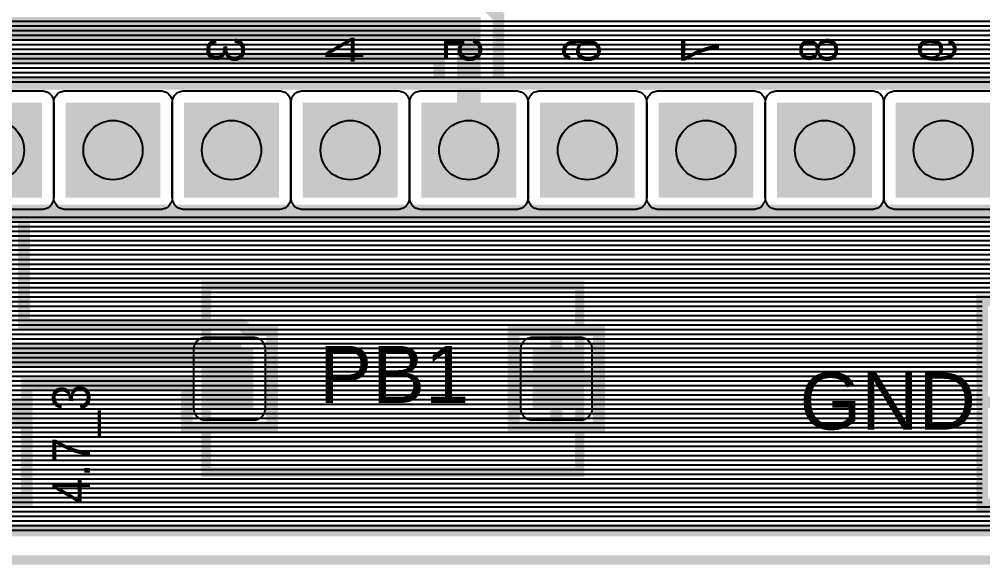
# Model space of a CAD drawing. Header units: inches. Extents: x -1.29 to 1.29, y -0.9 to 0.9.
# Drawn here: x -0.882 to -0.069, y -0.904 to -0.444 of the extents above; entities that cross this region are included whole.
import ezdxf

# ---------------------------------------------------------------- set-up
doc = ezdxf.new("R2010")
doc.units = ezdxf.units.IN
doc.layers.get('0').update_dxf_attribs({"linetype": 'CONTINUOUS'})

# ---------------------------------------------------------------- blocks, each defined once
blk = doc.blocks.new('RPAD')
blk.add_trace([(-0.5, -0.5), (-0.5, 0.5), (0.5, -0.5), (0.5, 0.5)])

msp = doc.modelspace()

# ---------------------------------------------------------------- linework, layer by layer
for points, const_width in [([(-1.29, -0.89998), (1.29, -0.89998), (1.29, 0.89998), (-1.29, 0.89998), (-1.29, -0.89998)], 0.008), ([(-1.29, -0.89998), (1.29, -0.89998), (1.29, 0.89998), (-1.29, 0.89998), (-1.29, -0.89998)], 0.008), ([(-1.29, -0.89998), (1.29, -0.89998), (1.29, 0.89998), (-1.29, 0.89998), (-1.29, -0.89998)], 0.008), ([(1.265, 0.840402), (1.232689, 0.872713), (1.157302, 0.872713), (1.103996, 0.819406), (1.103996, 0.74402), (1.157302, 0.690713), (1.232689, 0.690713), (1.265, 0.723024), (1.265, -0.751287), (1.220415, -0.706702), (1.145028, -0.706702), (1.091722, -0.760008), (1.091722, -0.835395), (1.131307, -0.87498), (-1.131307, -0.87498), (-1.099, -0.842674), (-1.099, -0.767287), (-1.152307, -0.713981), (-1.227693, -0.713981), (-1.265, -0.751287), (-1.265, 0.87498), (1.265, 0.87498), (1.265, 0.840402)], 0.01), ([(1.265, 0.840402), (1.232689, 0.872713), (1.157302, 0.872713), (1.103996, 0.819406), (1.103996, 0.74402), (1.157302, 0.690713), (1.232689, 0.690713), (1.265, 0.723024), (1.265, -0.751287), (1.220415, -0.706702), (1.145028, -0.706702), (1.091722, -0.760008), (1.091722, -0.835395), (1.131307, -0.87498), (-1.131307, -0.87498), (-1.099, -0.842674), (-1.099, -0.767287), (-1.152307, -0.713981), (-1.227693, -0.713981), (-1.265, -0.751287), (-1.265, 0.87498), (1.265, 0.87498), (1.265, 0.840402)], 0.01), ([(-0.502717, -0.554626), (-0.502717, -0.452303), (-0.958858, -0.452303), (-1.208858, -0.202303), (-1.208858, 0.242697), (-1.173858, 0.277697), (-1.173858, 0.312697)], 0.02), ([(-1.140359, 0.269197), (-1.148859, 0.269197), (-1.148859, 0.267342), (-1.183859, 0.232342), (-1.183859, -0.191948), (-0.948504, -0.427304), (-0.492362, -0.427304), (-0.477717, -0.441948), (-0.477717, -0.498626), (0.253283, -0.498626)], 0.01), ([(0.253283, -0.610626), (-0.877717, -0.610626), (-0.877717, -0.701672), (-0.694094, -0.701672), (-0.689463, -0.706304), (-0.668449, -0.706304), (-0.668449, -0.788303), (-0.740448, -0.788303), (-0.740448, -0.751671), (-0.875359, -0.751671), (-0.875359, -0.770803), (-0.962358, -0.770803), (-0.962358, -0.703804), (-0.927716, -0.703804), (-0.927716, -0.610626), (-1.158716, -0.610626), (-1.158716, -0.498626), (-0.527716, -0.498626), (-0.527716, -0.477303), (-0.969213, -0.477303), (-1.233858, -0.212658), (-1.233858, 0.253052)], 0.01), ([(-1.152717, -0.604626), (0.247283, -0.604626), (0.247283, 0.095374), (-1.152717, 0.095374), (-1.152717, -0.604626)], 0.008), ([(-1.152717, -0.604626), (0.247283, -0.604626), (0.247283, 0.095374), (-1.152717, 0.095374), (-1.152717, -0.604626)], 0.008), ([(-1.152717, -0.604626), (0.247283, -0.604626), (0.247283, 0.095374), (-1.152717, 0.095374), (-1.152717, -0.604626)], 0.008), ([(0.253283, -0.610626), (-1.158716, -0.610626), (-1.158716, -0.498626), (0.253283, -0.498626), (0.253283, -0.610626)], 0.01), ([(-0.724134, -0.826043), (-0.409173, -0.826043), (-0.409173, -0.668563), (-0.724134, -0.668563), (-0.724134, -0.826043)], 0.008), ([(-0.724134, -0.826043), (-0.409173, -0.826043), (-0.409173, -0.668563), (-0.724134, -0.668563), (-0.724134, -0.826043)], 0.008), ([(-0.724134, -0.826043), (-0.409173, -0.826043), (-0.409173, -0.668563), (-0.724134, -0.668563), (-0.724134, -0.826043)], 0.008), ([(0.042141, -0.681304), (-0.069858, -0.681304), (-0.069858, -0.853303), (0.042141, -0.853303), (0.042141, -0.681304)], 0.01), ([(0.042141, -0.681304), (-0.069858, -0.681304), (-0.069858, -0.853303), (0.042141, -0.853303), (0.042141, -0.681304)], 0.01), ([(-0.392859, -0.706304), (-0.464858, -0.706304), (-0.464858, -0.788303), (-0.392859, -0.788303), (-0.392859, -0.706304)], 0.01), ([(-0.428858, -0.706304), (-0.428858, -0.747303)], 0.01), ([(-0.704449, -0.747303), (-0.704449, -0.726672), (-0.890358, -0.726672), (-0.918858, -0.737303)], 0.02), ([(-0.464858, -0.747303), (-0.428858, -0.747303)], 0.01), ([(-0.392859, -0.747303), (-0.428858, -0.747303)], 0.01), ([(-0.428858, -0.788303), (-0.428858, -0.747303)], 0.01), ([(-0.069858, -0.767303), (-0.013858, -0.767303)], 0.01), ([(-0.875359, -0.849543), (-0.962358, -0.849543), (-0.962358, -0.841043), (-0.975018, -0.841043), (-0.981018, -0.847043), (-1.006699, -0.847043), (-1.024858, -0.828884), (-1.024858, -0.803203), (-1.006699, -0.785044), (-0.981018, -0.785044), (-0.975018, -0.791044), (-0.962358, -0.791044), (-0.962358, -0.782544), (-0.875359, -0.782544), (-0.875359, -0.849543)], 0.01)]:
    msp.add_lwpolyline(points, dxfattribs=dict(const_width=const_width))
for points in [[(-1.265, -0.445846), (0.346142, -0.445846)], [(-0.477717, -0.445846), (1.265, -0.445846)], [(-1.265, -0.449783), (0.346142, -0.449783)], [(-1.265, -0.45372), (0.346142, -0.45372)], [(-0.477717, -0.449783), (1.265, -0.449783)], [(-0.477717, -0.45372), (1.265, -0.45372)], [(-1.265, -0.457657), (0.346142, -0.457657)], [(-1.265, -0.461594), (0.346142, -0.461594)], [(-0.477717, -0.457657), (1.265, -0.457657)], [(-0.477717, -0.461594), (1.265, -0.461594)], [(-1.265, -0.465531), (0.346142, -0.465531)], [(-1.265, -0.469469), (0.346142, -0.469469)], [(-0.477717, -0.465531), (1.265, -0.465531)], [(-0.477717, -0.469469), (1.265, -0.469469)], [(-1.265, -0.473406), (0.346142, -0.473406)], [(-1.265, -0.477343), (0.346142, -0.477343)], [(-1.265, -0.477343), (-0.527716, -0.477343)], [(-0.477717, -0.473406), (1.265, -0.473406)], [(-0.477717, -0.477343), (1.265, -0.477343)], [(-1.265, -0.48128), (0.346142, -0.48128)], [(-1.265, -0.48128), (-0.527716, -0.48128)], [(-1.265, -0.485217), (0.346142, -0.485217)], [(-1.265, -0.485217), (-0.527716, -0.485217)], [(-0.477717, -0.48128), (1.265, -0.48128)], [(-0.477717, -0.485217), (1.265, -0.485217)], [(-1.265, -0.489154), (0.346142, -0.489154)], [(-1.265, -0.489154), (-0.527716, -0.489154)], [(-1.265, -0.493091), (0.346142, -0.493091)], [(-1.265, -0.493091), (-0.527716, -0.493091)], [(-0.477717, -0.489154), (1.265, -0.489154)], [(-0.477717, -0.493091), (1.265, -0.493091)], [(-1.265, -0.497028), (0.346142, -0.497028)], [(-1.265, -0.497028), (-0.527716, -0.497028)], [(-0.477717, -0.497028), (1.265, -0.497028)], [(-0.942717, -0.504626), (-0.862717, -0.504626), (-0.861677, -0.504676), (-0.860672, -0.504825), (-0.859705, -0.505067), (-0.858781, -0.505398), (-0.857905, -0.505812), (-0.857081, -0.506307), (-0.856313, -0.506876), (-0.855607, -0.507517), (-0.854967, -0.508223), (-0.854398, -0.50899), (-0.853903, -0.509814), (-0.853488, -0.510691), (-0.853157, -0.511615), (-0.852915, -0.512581), (-0.852767, -0.513587), (-0.852717, -0.514626), (-0.852717, -0.594626), (-0.852767, -0.595665), (-0.852915, -0.59667), (-0.853157, -0.597637), (-0.853488, -0.598561), (-0.853903, -0.599438), (-0.854398, -0.600262), (-0.854967, -0.601029), (-0.855607, -0.601735), (-0.856313, -0.602376), (-0.857081, -0.602945), (-0.857905, -0.60344), (-0.858781, -0.603854), (-0.859705, -0.604185), (-0.860672, -0.604427), (-0.861677, -0.604576), (-0.862717, -0.604626), (-0.942717, -0.604626)], [(-0.062717, -0.604626), (-0.142717, -0.604626), (-0.143756, -0.604576), (-0.144761, -0.604427), (-0.145728, -0.604185), (-0.146652, -0.603854), (-0.147528, -0.60344), (-0.148352, -0.602945), (-0.14912, -0.602376), (-0.149826, -0.601735), (-0.150466, -0.601029), (-0.151035, -0.600262), (-0.15153, -0.599438), (-0.151945, -0.598561), (-0.152276, -0.597637), (-0.152518, -0.59667), (-0.152666, -0.595665), (-0.152717, -0.594626), (-0.152717, -0.514626), (-0.152666, -0.513587), (-0.152518, -0.512581), (-0.152276, -0.511615), (-0.151945, -0.510691), (-0.15153, -0.509814), (-0.151035, -0.50899), (-0.150466, -0.508223), (-0.149826, -0.507517), (-0.14912, -0.506876), (-0.148352, -0.506307), (-0.147528, -0.505812), (-0.146652, -0.505398), (-0.145728, -0.505067), (-0.144761, -0.504825), (-0.143756, -0.504676), (-0.142717, -0.504626), (-0.142717, -0.504626), (-0.062717, -0.504626)], [(-1.265, -0.611201), (0.521142, -0.611201)], [(-1.265, -0.615138), (0.521142, -0.615138)], [(-0.877717, -0.611201), (1.265, -0.611201)], [(-0.877717, -0.615138), (1.265, -0.615138)], [(-1.265, -0.619075), (0.521142, -0.619075)], [(-1.265, -0.623012), (0.521142, -0.623012)], [(-0.877717, -0.619075), (1.265, -0.619075)], [(-0.877717, -0.623012), (1.265, -0.623012)], [(-1.265, -0.626949), (0.521142, -0.626949)], [(-1.265, -0.630886), (0.521142, -0.630886)], [(-0.877717, -0.626949), (1.265, -0.626949)], [(-0.877717, -0.630886), (1.265, -0.630886)], [(-1.265, -0.634823), (0.521142, -0.634823)], [(-1.265, -0.63876), (0.521142, -0.63876)], [(-0.877717, -0.634823), (1.265, -0.634823)], [(-0.877717, -0.63876), (1.265, -0.63876)], [(-1.265, -0.642697), (0.521142, -0.642697)], [(-1.265, -0.646634), (0.521142, -0.646634)], [(-0.877717, -0.642697), (1.265, -0.642697)], [(-0.877717, -0.646634), (1.265, -0.646634)], [(-1.265, -0.650571), (0.521142, -0.650571)], [(-1.265, -0.654508), (0.521142, -0.654508)], [(-0.877717, -0.650571), (1.265, -0.650571)], [(-0.877717, -0.654508), (1.265, -0.654508)], [(-1.265, -0.658445), (0.521142, -0.658445)], [(-1.265, -0.662382), (0.521142, -0.662382)], [(-0.877717, -0.658445), (1.265, -0.658445)], [(-0.877717, -0.662382), (1.265, -0.662382)], [(-1.265, -0.666319), (0.524803, -0.666319)], [(-1.265, -0.670256), (0.52874, -0.670256)], [(-1.265, -0.674193), (0.532677, -0.674193)], [(-0.877717, -0.666319), (1.265, -0.666319)], [(-0.877717, -0.670256), (1.265, -0.670256)], [(-0.877717, -0.674193), (1.265, -0.674193)], [(-1.265, -0.67813), (0.536614, -0.67813)], [(-1.265, -0.682067), (-0.069858, -0.682067)], [(-0.877717, -0.67813), (1.265, -0.67813)], [(-0.877717, -0.682067), (-0.069858, -0.682067)], [(-1.265, -0.686004), (-0.069858, -0.686004)], [(-1.265, -0.689941), (-0.069858, -0.689941)], [(-0.877717, -0.686004), (-0.069858, -0.686004)], [(-0.877717, -0.689941), (-0.069858, -0.689941)], [(-1.265, -0.693878), (-0.069858, -0.693878)], [(-1.265, -0.697815), (-0.069858, -0.697815)], [(-0.877717, -0.693878), (-0.069858, -0.693878)], [(-0.877717, -0.697815), (-0.069858, -0.697815)], [(-1.265, -0.701752), (-0.069858, -0.701752)], [(-1.265, -0.705689), (-0.069858, -0.705689)], [(-0.694014, -0.701752), (-0.069858, -0.701752)], [(-0.690077, -0.705689), (-0.069858, -0.705689)], [(-1.265, -0.709626), (-0.069858, -0.709626)], [(-1.265, -0.713563), (-0.069858, -0.713563)], [(-0.668449, -0.709626), (-0.464858, -0.709626)], [(-0.668449, -0.713563), (-0.464858, -0.713563)], [(-0.392859, -0.709626), (-0.069858, -0.709626)], [(-0.392859, -0.713563), (-0.069858, -0.713563)], [(-1.148787, -0.7175), (-0.069858, -0.7175)], [(-1.14485, -0.721437), (-0.069858, -0.721437)], [(-0.668449, -0.7175), (-0.464858, -0.7175)], [(-0.668449, -0.721437), (-0.464858, -0.721437)], [(-0.392859, -0.7175), (-0.069858, -0.7175)], [(-0.392859, -0.721437), (-0.069858, -0.721437)], [(-1.140913, -0.725374), (-0.069858, -0.725374)], [(-1.136976, -0.729311), (-0.069858, -0.729311)], [(-0.668449, -0.725374), (-0.464858, -0.725374)], [(-0.668449, -0.729311), (-0.464858, -0.729311)], [(-0.392859, -0.725374), (-0.069858, -0.725374)], [(-0.392859, -0.729311), (-0.069858, -0.729311)], [(-1.133039, -0.733248), (-0.069858, -0.733248)], [(-1.129102, -0.737185), (-0.069858, -0.737185)], [(-0.668449, -0.733248), (-0.464858, -0.733248)], [(-0.668449, -0.737185), (-0.464858, -0.737185)], [(-0.392859, -0.733248), (-0.069858, -0.733248)], [(-0.392859, -0.737185), (-0.069858, -0.737185)], [(-1.125165, -0.741122), (-0.069858, -0.741122)], [(-1.121228, -0.745059), (-0.069858, -0.745059)], [(-0.668449, -0.741122), (-0.464858, -0.741122)], [(-0.668449, -0.745059), (-0.464858, -0.745059)], [(-0.392859, -0.741122), (-0.069858, -0.741122)], [(-0.392859, -0.745059), (-0.069858, -0.745059)], [(-1.117291, -0.748996), (-0.069858, -0.748996)], [(-1.113354, -0.752933), (-0.069858, -0.752933)], [(-0.875359, -0.752933), (-0.740448, -0.752933)], [(-0.668449, -0.748996), (-0.464858, -0.748996)], [(-0.668449, -0.752933), (-0.464858, -0.752933)], [(-0.392859, -0.748996), (-0.069858, -0.748996)], [(-0.392859, -0.752933), (-0.069858, -0.752933)], [(-1.109417, -0.75687), (-0.069858, -0.75687)], [(-1.10548, -0.760807), (-0.069858, -0.760807)], [(-0.875359, -0.75687), (-0.740448, -0.75687)], [(-0.875359, -0.760807), (-0.740448, -0.760807)], [(-0.668449, -0.75687), (-0.464858, -0.75687)], [(-0.668449, -0.760807), (-0.464858, -0.760807)], [(-0.392859, -0.75687), (-0.069858, -0.75687)], [(-0.392859, -0.760807), (-0.069858, -0.760807)], [(-1.101543, -0.764744), (-0.069858, -0.764744)], [(-1.099, -0.768681), (-0.069858, -0.768681)], [(-0.875359, -0.764744), (-0.740448, -0.764744)], [(-0.875359, -0.768681), (-0.740448, -0.768681)], [(-0.668449, -0.764744), (-0.464858, -0.764744)], [(-0.668449, -0.768681), (-0.464858, -0.768681)], [(-0.392859, -0.764744), (-0.069858, -0.764744)], [(-0.392859, -0.768681), (-0.069858, -0.768681)], [(-1.099, -0.772618), (-0.069858, -0.772618)], [(-1.099, -0.772618), (-0.740448, -0.772618)], [(-1.099, -0.776555), (-0.069858, -0.776555)], [(-1.099, -0.776555), (-0.740448, -0.776555)], [(-0.668449, -0.772618), (-0.464858, -0.772618)], [(-0.668449, -0.776555), (-0.464858, -0.776555)], [(-0.392859, -0.772618), (-0.069858, -0.772618)], [(-0.392859, -0.776555), (-0.069858, -0.776555)], [(-1.099, -0.780492), (-0.069858, -0.780492)], [(-1.099, -0.780492), (-0.740448, -0.780492)], [(-1.099, -0.784429), (-0.069858, -0.784429)], [(-0.875359, -0.784429), (-0.740448, -0.784429)], [(-0.668449, -0.780492), (-0.464858, -0.780492)], [(-0.668449, -0.784429), (-0.464858, -0.784429)], [(-0.392859, -0.780492), (-0.069858, -0.780492)], [(-0.392859, -0.784429), (-0.069858, -0.784429)], [(-1.099, -0.788366), (-0.069858, -0.788366)], [(-1.099, -0.792303), (-0.069858, -0.792303)], [(-0.875359, -0.788366), (-0.069858, -0.788366)], [(-0.875359, -0.792303), (-0.069858, -0.792303)], [(-1.099, -0.79624), (-0.069858, -0.79624)], [(-1.099, -0.800177), (-0.069858, -0.800177)], [(-0.98811, -0.804114), (-0.069858, -0.804114)], [(-0.875359, -0.79624), (-0.069858, -0.79624)], [(-0.875359, -0.800177), (-0.069858, -0.800177)], [(-0.875359, -0.804114), (-0.069858, -0.804114)], [(-0.984173, -0.808051), (-0.069858, -0.808051)], [(-0.981358, -0.811988), (-0.069858, -0.811988)], [(-0.875359, -0.808051), (-0.069858, -0.808051)], [(-0.875359, -0.811988), (-0.069858, -0.811988)], [(-0.981358, -0.815925), (-0.069858, -0.815925)], [(-0.981358, -0.819862), (-0.069858, -0.819862)], [(-0.875359, -0.815925), (-0.069858, -0.815925)], [(-0.875359, -0.819862), (-0.069858, -0.819862)], [(-0.987874, -0.827736), (-0.069858, -0.827736)], [(-0.983937, -0.823799), (-0.069858, -0.823799)], [(-0.875359, -0.823799), (-0.069858, -0.823799)], [(-0.875359, -0.827736), (-0.069858, -0.827736)], [(-1.099, -0.831673), (-0.069858, -0.831673)], [(-1.099, -0.83561), (-0.069858, -0.83561)], [(-0.875359, -0.831673), (-0.069858, -0.831673)], [(-0.875359, -0.83561), (-0.069858, -0.83561)], [(-1.099811, -0.843484), (-0.069858, -0.843484)], [(-1.099, -0.839547), (-0.069858, -0.839547)], [(-0.875359, -0.839547), (-0.069858, -0.839547)], [(-0.875359, -0.843484), (-0.069858, -0.843484)], [(-1.107685, -0.851358), (-0.069858, -0.851358)], [(-1.107685, -0.851358), (-0.069858, -0.851358)], [(-1.103748, -0.847421), (-0.069858, -0.847421)], [(-0.875359, -0.847421), (-0.069858, -0.847421)], [(-1.115559, -0.859232), (0.615142, -0.859232)], [(-1.115559, -0.859232), (0.615142, -0.859232)], [(-1.111622, -0.855295), (0.290142, -0.855295)], [(-1.111622, -0.855295), (0.290142, -0.855295)], [(-1.123433, -0.867106), (1.123433, -0.867106)], [(-1.123433, -0.867106), (1.123433, -0.867106)], [(-1.119496, -0.863169), (0.615142, -0.863169)], [(-1.119496, -0.863169), (0.615142, -0.863169)], [(-1.131307, -0.87498), (1.131307, -0.87498)], [(-1.131307, -0.87498), (1.131307, -0.87498)], [(-1.12737, -0.871043), (1.12737, -0.871043)], [(-1.12737, -0.871043), (1.12737, -0.871043)]]:
    msp.add_lwpolyline(points)
for points in [[(-0.842717, -0.504626), (-0.762717, -0.504626), (-0.761677, -0.504676), (-0.760672, -0.504825), (-0.759705, -0.505067), (-0.758781, -0.505398), (-0.757905, -0.505812), (-0.757081, -0.506307), (-0.756313, -0.506876), (-0.755607, -0.507517), (-0.754967, -0.508223), (-0.754398, -0.50899), (-0.753903, -0.509814), (-0.753488, -0.510691), (-0.753157, -0.511615), (-0.752915, -0.512581), (-0.752767, -0.513587), (-0.752717, -0.514626), (-0.752717, -0.594626), (-0.752767, -0.595665), (-0.752915, -0.59667), (-0.753157, -0.597637), (-0.753488, -0.598561), (-0.753903, -0.599438), (-0.754398, -0.600262), (-0.754967, -0.601029), (-0.755607, -0.601735), (-0.756313, -0.602376), (-0.757081, -0.602945), (-0.757905, -0.60344), (-0.758781, -0.603854), (-0.759705, -0.604185), (-0.760672, -0.604427), (-0.761677, -0.604576), (-0.762717, -0.604626), (-0.842717, -0.604626), (-0.843756, -0.604576), (-0.844761, -0.604427), (-0.845728, -0.604185), (-0.846652, -0.603854), (-0.847528, -0.60344), (-0.848352, -0.602945), (-0.84912, -0.602376), (-0.849826, -0.601735), (-0.850466, -0.601029), (-0.851035, -0.600262), (-0.85153, -0.599438), (-0.851945, -0.598561), (-0.852276, -0.597637), (-0.852518, -0.59667), (-0.852666, -0.595665), (-0.852717, -0.594626), (-0.852717, -0.514626), (-0.852666, -0.513587), (-0.852518, -0.512581), (-0.852276, -0.511615), (-0.851945, -0.510691), (-0.85153, -0.509814), (-0.851035, -0.50899), (-0.850466, -0.508223), (-0.849826, -0.507517), (-0.84912, -0.506876), (-0.848352, -0.506307), (-0.847528, -0.505812), (-0.846652, -0.505398), (-0.845728, -0.505067), (-0.844761, -0.504825), (-0.843756, -0.504676), (-0.842717, -0.504626)], [(-0.742717, -0.504626), (-0.662717, -0.504626), (-0.661677, -0.504676), (-0.660672, -0.504825), (-0.659705, -0.505067), (-0.658781, -0.505398), (-0.657905, -0.505812), (-0.657081, -0.506307), (-0.656313, -0.506876), (-0.655607, -0.507517), (-0.654967, -0.508223), (-0.654398, -0.50899), (-0.653903, -0.509814), (-0.653488, -0.510691), (-0.653157, -0.511615), (-0.652915, -0.512581), (-0.652767, -0.513587), (-0.652717, -0.514626), (-0.652717, -0.594626), (-0.652767, -0.595665), (-0.652915, -0.59667), (-0.653157, -0.597637), (-0.653488, -0.598561), (-0.653903, -0.599438), (-0.654398, -0.600262), (-0.654967, -0.601029), (-0.655607, -0.601735), (-0.656313, -0.602376), (-0.657081, -0.602945), (-0.657905, -0.60344), (-0.658781, -0.603854), (-0.659705, -0.604185), (-0.660672, -0.604427), (-0.661677, -0.604576), (-0.662717, -0.604626), (-0.742717, -0.604626), (-0.743756, -0.604576), (-0.744761, -0.604427), (-0.745728, -0.604185), (-0.746652, -0.603854), (-0.747528, -0.60344), (-0.748352, -0.602945), (-0.74912, -0.602376), (-0.749826, -0.601735), (-0.750466, -0.601029), (-0.751035, -0.600262), (-0.75153, -0.599438), (-0.751945, -0.598561), (-0.752276, -0.597637), (-0.752518, -0.59667), (-0.752666, -0.595665), (-0.752717, -0.594626), (-0.752717, -0.514626), (-0.752666, -0.513587), (-0.752518, -0.512581), (-0.752276, -0.511615), (-0.751945, -0.510691), (-0.75153, -0.509814), (-0.751035, -0.50899), (-0.750466, -0.508223), (-0.749826, -0.507517), (-0.74912, -0.506876), (-0.748352, -0.506307), (-0.747528, -0.505812), (-0.746652, -0.505398), (-0.745728, -0.505067), (-0.744761, -0.504825), (-0.743756, -0.504676), (-0.742717, -0.504626)], [(-0.642717, -0.504626), (-0.562717, -0.504626), (-0.561677, -0.504676), (-0.560672, -0.504825), (-0.559705, -0.505067), (-0.558781, -0.505398), (-0.557905, -0.505812), (-0.557081, -0.506307), (-0.556313, -0.506876), (-0.555607, -0.507517), (-0.554967, -0.508223), (-0.554398, -0.50899), (-0.553903, -0.509814), (-0.553488, -0.510691), (-0.553158, -0.511615), (-0.552915, -0.512581), (-0.552767, -0.513587), (-0.552717, -0.514626), (-0.552717, -0.594626), (-0.552767, -0.595665), (-0.552915, -0.59667), (-0.553158, -0.597637), (-0.553488, -0.598561), (-0.553903, -0.599438), (-0.554398, -0.600262), (-0.554967, -0.601029), (-0.555607, -0.601735), (-0.556313, -0.602376), (-0.557081, -0.602945), (-0.557905, -0.60344), (-0.558781, -0.603854), (-0.559705, -0.604185), (-0.560672, -0.604427), (-0.561677, -0.604576), (-0.562717, -0.604626), (-0.642717, -0.604626), (-0.643756, -0.604576), (-0.644761, -0.604427), (-0.645728, -0.604185), (-0.646652, -0.603854), (-0.647528, -0.60344), (-0.648352, -0.602945), (-0.64912, -0.602376), (-0.649826, -0.601735), (-0.650466, -0.601029), (-0.651035, -0.600262), (-0.65153, -0.599438), (-0.651945, -0.598561), (-0.652276, -0.597637), (-0.652518, -0.59667), (-0.652666, -0.595665), (-0.652717, -0.594626), (-0.652717, -0.514626), (-0.652666, -0.513587), (-0.652518, -0.512581), (-0.652276, -0.511615), (-0.651945, -0.510691), (-0.65153, -0.509814), (-0.651035, -0.50899), (-0.650466, -0.508223), (-0.649826, -0.507517), (-0.64912, -0.506876), (-0.648352, -0.506307), (-0.647528, -0.505812), (-0.646652, -0.505398), (-0.645728, -0.505067), (-0.644761, -0.504825), (-0.643756, -0.504676), (-0.642717, -0.504626)], [(-0.542717, -0.504626), (-0.462717, -0.504626), (-0.461677, -0.504676), (-0.460672, -0.504825), (-0.459705, -0.505067), (-0.458781, -0.505398), (-0.457905, -0.505812), (-0.457081, -0.506307), (-0.456313, -0.506876), (-0.455607, -0.507517), (-0.454967, -0.508223), (-0.454398, -0.50899), (-0.453903, -0.509814), (-0.453488, -0.510691), (-0.453157, -0.511615), (-0.452915, -0.512581), (-0.452767, -0.513587), (-0.452717, -0.514626), (-0.452717, -0.594626), (-0.452767, -0.595665), (-0.452915, -0.59667), (-0.453157, -0.597637), (-0.453488, -0.598561), (-0.453903, -0.599438), (-0.454398, -0.600262), (-0.454967, -0.601029), (-0.455607, -0.601735), (-0.456313, -0.602376), (-0.457081, -0.602945), (-0.457905, -0.60344), (-0.458781, -0.603854), (-0.459705, -0.604185), (-0.460672, -0.604427), (-0.461677, -0.604576), (-0.462717, -0.604626), (-0.542717, -0.604626), (-0.543756, -0.604576), (-0.544761, -0.604427), (-0.545728, -0.604185), (-0.546652, -0.603854), (-0.547528, -0.60344), (-0.548352, -0.602945), (-0.54912, -0.602376), (-0.549826, -0.601735), (-0.550466, -0.601029), (-0.551035, -0.600262), (-0.55153, -0.599438), (-0.551945, -0.598561), (-0.552276, -0.597637), (-0.552518, -0.59667), (-0.552666, -0.595665), (-0.552717, -0.594626), (-0.552717, -0.514626), (-0.552666, -0.513587), (-0.552518, -0.512581), (-0.552276, -0.511615), (-0.551945, -0.510691), (-0.55153, -0.509814), (-0.551035, -0.50899), (-0.550466, -0.508223), (-0.549826, -0.507517), (-0.54912, -0.506876), (-0.548352, -0.506307), (-0.547528, -0.505812), (-0.546652, -0.505398), (-0.545728, -0.505067), (-0.544761, -0.504825), (-0.543756, -0.504676), (-0.542717, -0.504626)], [(-0.442717, -0.504626), (-0.362717, -0.504626), (-0.361677, -0.504676), (-0.360672, -0.504825), (-0.359705, -0.505067), (-0.358781, -0.505398), (-0.357905, -0.505812), (-0.357081, -0.506307), (-0.356313, -0.506876), (-0.355607, -0.507517), (-0.354967, -0.508223), (-0.354398, -0.50899), (-0.353903, -0.509814), (-0.353488, -0.510691), (-0.353157, -0.511615), (-0.352915, -0.512581), (-0.352767, -0.513587), (-0.352717, -0.514626), (-0.352717, -0.594626), (-0.352767, -0.595665), (-0.352915, -0.59667), (-0.353157, -0.597637), (-0.353488, -0.598561), (-0.353903, -0.599438), (-0.354398, -0.600262), (-0.354967, -0.601029), (-0.355607, -0.601735), (-0.356313, -0.602376), (-0.357081, -0.602945), (-0.357905, -0.60344), (-0.358781, -0.603854), (-0.359705, -0.604185), (-0.360672, -0.604427), (-0.361677, -0.604576), (-0.362717, -0.604626), (-0.442717, -0.604626), (-0.443756, -0.604576), (-0.444761, -0.604427), (-0.445728, -0.604185), (-0.446652, -0.603854), (-0.447528, -0.60344), (-0.448352, -0.602945), (-0.44912, -0.602376), (-0.449826, -0.601735), (-0.450466, -0.601029), (-0.451035, -0.600262), (-0.45153, -0.599438), (-0.451945, -0.598561), (-0.452276, -0.597637), (-0.452518, -0.59667), (-0.452666, -0.595665), (-0.452717, -0.594626), (-0.452717, -0.514626), (-0.452666, -0.513587), (-0.452518, -0.512581), (-0.452276, -0.511615), (-0.451945, -0.510691), (-0.45153, -0.509814), (-0.451035, -0.50899), (-0.450466, -0.508223), (-0.449826, -0.507517), (-0.44912, -0.506876), (-0.448352, -0.506307), (-0.447528, -0.505812), (-0.446652, -0.505398), (-0.445728, -0.505067), (-0.444761, -0.504825), (-0.443756, -0.504676), (-0.442717, -0.504626)], [(-0.342717, -0.504626), (-0.262717, -0.504626), (-0.261677, -0.504676), (-0.260672, -0.504825), (-0.259705, -0.505067), (-0.258781, -0.505398), (-0.257905, -0.505812), (-0.257081, -0.506307), (-0.256313, -0.506876), (-0.255607, -0.507517), (-0.254967, -0.508223), (-0.254398, -0.50899), (-0.253903, -0.509814), (-0.253488, -0.510691), (-0.253157, -0.511615), (-0.252915, -0.512581), (-0.252767, -0.513587), (-0.252717, -0.514626), (-0.252717, -0.594626), (-0.252767, -0.595665), (-0.252915, -0.59667), (-0.253157, -0.597637), (-0.253488, -0.598561), (-0.253903, -0.599438), (-0.254398, -0.600262), (-0.254967, -0.601029), (-0.255607, -0.601735), (-0.256313, -0.602376), (-0.257081, -0.602945), (-0.257905, -0.60344), (-0.258781, -0.603854), (-0.259705, -0.604185), (-0.260672, -0.604427), (-0.261677, -0.604576), (-0.262717, -0.604626), (-0.342717, -0.604626), (-0.343756, -0.604576), (-0.344761, -0.604427), (-0.345728, -0.604185), (-0.346652, -0.603854), (-0.347528, -0.60344), (-0.348352, -0.602945), (-0.34912, -0.602376), (-0.349826, -0.601735), (-0.350466, -0.601029), (-0.351035, -0.600262), (-0.35153, -0.599438), (-0.351945, -0.598561), (-0.352276, -0.597637), (-0.352518, -0.59667), (-0.352666, -0.595665), (-0.352717, -0.594626), (-0.352717, -0.514626), (-0.352666, -0.513587), (-0.352518, -0.512581), (-0.352276, -0.511615), (-0.351945, -0.510691), (-0.35153, -0.509814), (-0.351035, -0.50899), (-0.350466, -0.508223), (-0.349826, -0.507517), (-0.34912, -0.506876), (-0.348352, -0.506307), (-0.347528, -0.505812), (-0.346652, -0.505398), (-0.345728, -0.505067), (-0.344761, -0.504825), (-0.343756, -0.504676), (-0.342717, -0.504626)], [(-0.242717, -0.504626), (-0.162717, -0.504626), (-0.161677, -0.504676), (-0.160672, -0.504825), (-0.159705, -0.505067), (-0.158781, -0.505398), (-0.157905, -0.505812), (-0.157081, -0.506307), (-0.156313, -0.506876), (-0.155607, -0.507517), (-0.154967, -0.508223), (-0.154398, -0.50899), (-0.153903, -0.509814), (-0.153488, -0.510691), (-0.153157, -0.511615), (-0.152915, -0.512581), (-0.152767, -0.513587), (-0.152717, -0.514626), (-0.152717, -0.594626), (-0.152767, -0.595665), (-0.152915, -0.59667), (-0.153157, -0.597637), (-0.153488, -0.598561), (-0.153903, -0.599438), (-0.154398, -0.600262), (-0.154967, -0.601029), (-0.155607, -0.601735), (-0.156313, -0.602376), (-0.157081, -0.602945), (-0.157905, -0.60344), (-0.158781, -0.603854), (-0.159705, -0.604185), (-0.160672, -0.604427), (-0.161677, -0.604576), (-0.162717, -0.604626), (-0.242717, -0.604626), (-0.243756, -0.604576), (-0.244761, -0.604427), (-0.245728, -0.604185), (-0.246652, -0.603854), (-0.247528, -0.60344), (-0.248352, -0.602945), (-0.24912, -0.602376), (-0.249826, -0.601735), (-0.250466, -0.601029), (-0.251035, -0.600262), (-0.25153, -0.599438), (-0.251945, -0.598561), (-0.252276, -0.597637), (-0.252518, -0.59667), (-0.252666, -0.595665), (-0.252717, -0.594626), (-0.252717, -0.514626), (-0.252666, -0.513587), (-0.252518, -0.512581), (-0.252276, -0.511615), (-0.251945, -0.510691), (-0.25153, -0.509814), (-0.251035, -0.50899), (-0.250466, -0.508223), (-0.249826, -0.507517), (-0.24912, -0.506876), (-0.248352, -0.506307), (-0.247528, -0.505812), (-0.246652, -0.505398), (-0.245728, -0.505067), (-0.244761, -0.504825), (-0.243756, -0.504676), (-0.242717, -0.504626)], [(-0.684449, -0.782303), (-0.724449, -0.782303), (-0.725488, -0.782253), (-0.726493, -0.782104), (-0.72746, -0.781862), (-0.728384, -0.781532), (-0.729261, -0.781117), (-0.730085, -0.780622), (-0.730852, -0.780053), (-0.731558, -0.779413), (-0.732198, -0.778706), (-0.732768, -0.777939), (-0.733262, -0.777115), (-0.733677, -0.776239), (-0.734008, -0.775315), (-0.73425, -0.774348), (-0.734398, -0.773342), (-0.734449, -0.772303), (-0.734449, -0.722303), (-0.734398, -0.721264), (-0.73425, -0.720259), (-0.734008, -0.719292), (-0.733677, -0.718368), (-0.733262, -0.717491), (-0.732768, -0.716667), (-0.732198, -0.7159), (-0.731558, -0.715194), (-0.730852, -0.714554), (-0.730085, -0.713984), (-0.729261, -0.713489), (-0.728384, -0.713075), (-0.72746, -0.712744), (-0.726493, -0.712502), (-0.725488, -0.712354), (-0.724449, -0.712303), (-0.684449, -0.712303), (-0.683409, -0.712354), (-0.682404, -0.712502), (-0.681437, -0.712744), (-0.680513, -0.713075), (-0.679637, -0.713489), (-0.678813, -0.713984), (-0.678045, -0.714554), (-0.677339, -0.715194), (-0.676699, -0.7159), (-0.67613, -0.716667), (-0.675635, -0.717491), (-0.67522, -0.718368), (-0.67489, -0.719292), (-0.674648, -0.720259), (-0.674499, -0.721264), (-0.674449, -0.722303), (-0.674449, -0.772303), (-0.674499, -0.773342), (-0.674648, -0.774348), (-0.67489, -0.775315), (-0.67522, -0.776239), (-0.675635, -0.777115), (-0.67613, -0.777939), (-0.676699, -0.778706), (-0.677339, -0.779413), (-0.678045, -0.780053), (-0.678813, -0.780622), (-0.679637, -0.781117), (-0.680513, -0.781532), (-0.681437, -0.781862), (-0.682404, -0.782104), (-0.683409, -0.782253), (-0.684449, -0.782303)], [(-0.408858, -0.782303), (-0.448858, -0.782303), (-0.449898, -0.782253), (-0.450903, -0.782104), (-0.45187, -0.781862), (-0.452794, -0.781532), (-0.45367, -0.781117), (-0.454494, -0.780622), (-0.455262, -0.780053), (-0.455968, -0.779413), (-0.456608, -0.778706), (-0.457177, -0.777939), (-0.457672, -0.777115), (-0.458087, -0.776239), (-0.458417, -0.775315), (-0.458659, -0.774348), (-0.458808, -0.773342), (-0.458858, -0.772303), (-0.458858, -0.722303), (-0.458808, -0.721264), (-0.458659, -0.720259), (-0.458417, -0.719292), (-0.458087, -0.718368), (-0.457672, -0.717491), (-0.457177, -0.716667), (-0.456608, -0.7159), (-0.455968, -0.715194), (-0.455262, -0.714554), (-0.454494, -0.713984), (-0.45367, -0.713489), (-0.452794, -0.713075), (-0.45187, -0.712744), (-0.450903, -0.712502), (-0.449898, -0.712354), (-0.448858, -0.712303), (-0.408858, -0.712303), (-0.407819, -0.712354), (-0.406814, -0.712502), (-0.405847, -0.712744), (-0.404923, -0.713075), (-0.404046, -0.713489), (-0.403222, -0.713984), (-0.402455, -0.714554), (-0.401749, -0.715194), (-0.401109, -0.7159), (-0.400539, -0.716667), (-0.400045, -0.717491), (-0.39963, -0.718368), (-0.399299, -0.719292), (-0.399057, -0.720259), (-0.398909, -0.721264), (-0.398858, -0.722303), (-0.398858, -0.772303), (-0.398909, -0.773342), (-0.399057, -0.774348), (-0.399299, -0.775315), (-0.39963, -0.776239), (-0.400045, -0.777115), (-0.400539, -0.777939), (-0.401109, -0.778706), (-0.401749, -0.779413), (-0.402455, -0.780053), (-0.403222, -0.780622), (-0.404046, -0.781117), (-0.404923, -0.781532), (-0.405847, -0.781862), (-0.406814, -0.782104), (-0.407819, -0.782253), (-0.408858, -0.782303)]]:
    msp.add_lwpolyline(points, close=True)
for centre in [(-0.902717, -0.554626), (-0.802717, -0.554626), (-0.702717, -0.554626), (-0.602717, -0.554626), (-0.502717, -0.554626), (-0.402717, -0.554626), (-0.302717, -0.554626), (-0.202717, -0.554626), (-0.102717, -0.554626)]:
    msp.add_circle(centre, 0.025)

# ---------------------------------------------------------------- block references
at = {"xscale": 0.08, "yscale": 0.08}
for p in [(-0.902717, -0.554626), (-0.802717, -0.554626), (-0.702717, -0.554626), (-0.602717, -0.554626), (-0.502717, -0.554626), (-0.402717, -0.554626), (-0.302717, -0.554626), (-0.202717, -0.554626), (-0.102717, -0.554626)]:
    msp.add_blockref('RPAD', p, dxfattribs=at)
at = {"xscale": 0.04, "yscale": 0.05, "rotation": -180}
for p in [(-0.704449, -0.747303), (-0.704449, -0.747303), (-0.428858, -0.747303), (-0.428858, -0.747303)]:
    msp.add_blockref('RPAD', p, dxfattribs=at)

# ---------------------------------------------------------------- texts
at = {"text_generation_flag": 2, "width": 0.9375}
for s, p in [('3', (-0.691717, -0.458957)), ('3', (-0.691717, -0.458957)), ('3', (-0.691717, -0.458957)), ('4', (-0.591717, -0.458957)), ('4', (-0.591717, -0.458957)), ('4', (-0.591717, -0.458957)), ('5', (-0.491717, -0.458957)), ('5', (-0.491717, -0.458957)), ('5', (-0.491717, -0.458957)), ('6', (-0.391717, -0.458957)), ('6', (-0.391717, -0.458957)), ('6', (-0.391717, -0.458957)), ('7', (-0.291717, -0.458957)), ('7', (-0.291717, -0.458957)), ('7', (-0.291717, -0.458957)), ('8', (-0.191717, -0.458957)), ('8', (-0.191717, -0.458957)), ('8', (-0.191717, -0.458957)), ('9', (-0.091717, -0.458957)), ('9', (-0.091717, -0.458957)), ('9', (-0.091717, -0.458957))]:
    msp.add_text(s, height=0.032, rotation=90, dxfattribs=at).set_placement(p)
at = {"width": 1.041667}
for s, p in [('PB1', (-0.628858, -0.767626)), ('PB1', (-0.628858, -0.767626)), ('PB1', (-0.628858, -0.767626)), ('GND', (-0.22374, -0.790083)), ('GND', (-0.22374, -0.790083)), ('GND', (-0.22374, -0.790083))]:
    msp.add_text(s, height=0.048, dxfattribs=at).set_placement(p)
at = {"width": 0.9375}
msp.add_text('4.7_3', height=0.032, rotation=90, dxfattribs=at).set_placement((-0.821992, -0.852382))
msp.add_text('4.7_3', height=0.032, rotation=90, dxfattribs=at).set_placement((-0.821992, -0.852382))
msp.add_text('4.7_3', height=0.032, rotation=90, dxfattribs=at).set_placement((-0.821992, -0.852382))

doc.saveas('drawing.dxf')
